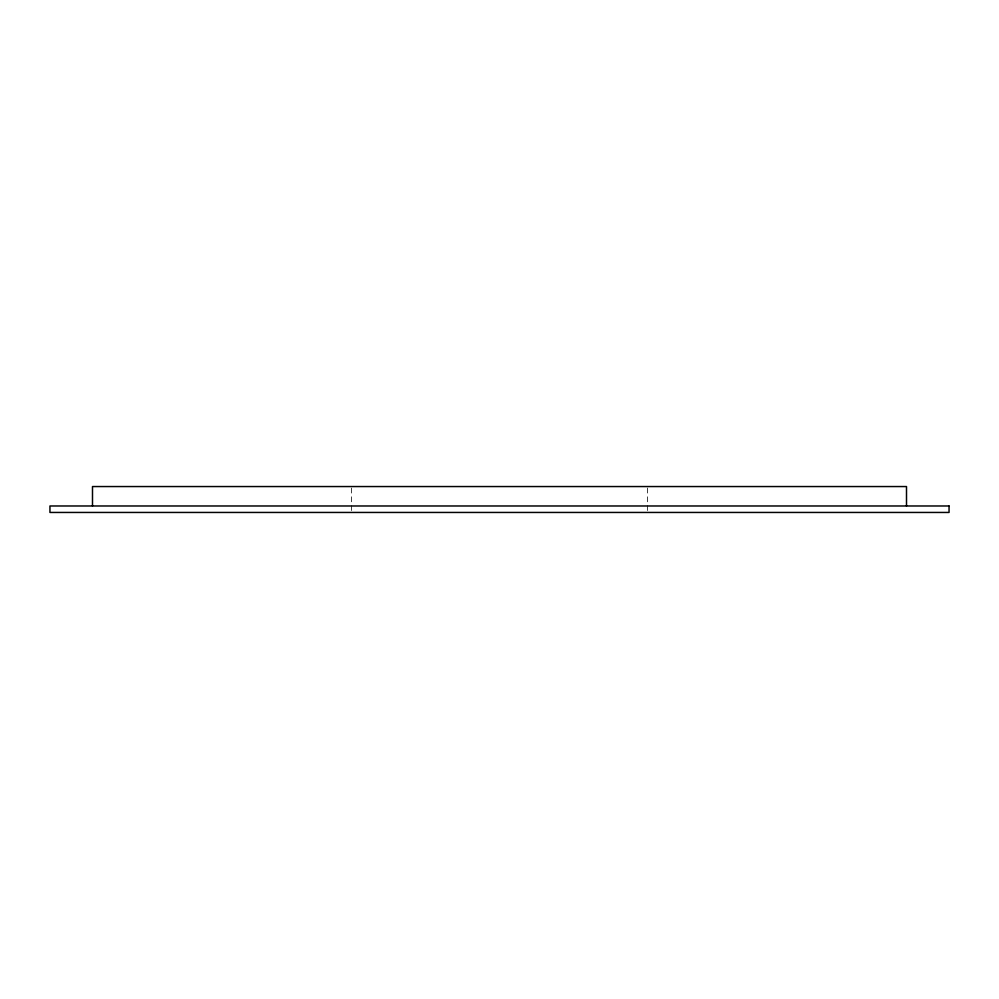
<?xml version="1.0" encoding="UTF-8"?>
<svg xmlns="http://www.w3.org/2000/svg" width="999" height="999" viewBox="0 0 999 999"><rect width="100%" height="100%" fill="white"/><g stroke="black" fill="none" stroke-linecap="round" stroke-linejoin="round"><path stroke-width="0.75" stroke-dasharray="5 3.75" d="M647.502 488.049L647.502 511.151M351.498 488.049L351.498 511.151"/><path stroke-width="1.5" d="M906.505 505.981L906.505 486.55L92.495 486.55L92.495 505.981M949.05 505.981L49.95 505.981L49.95 512.45L949.05 512.45L949.05 505.981"/></g></svg>
